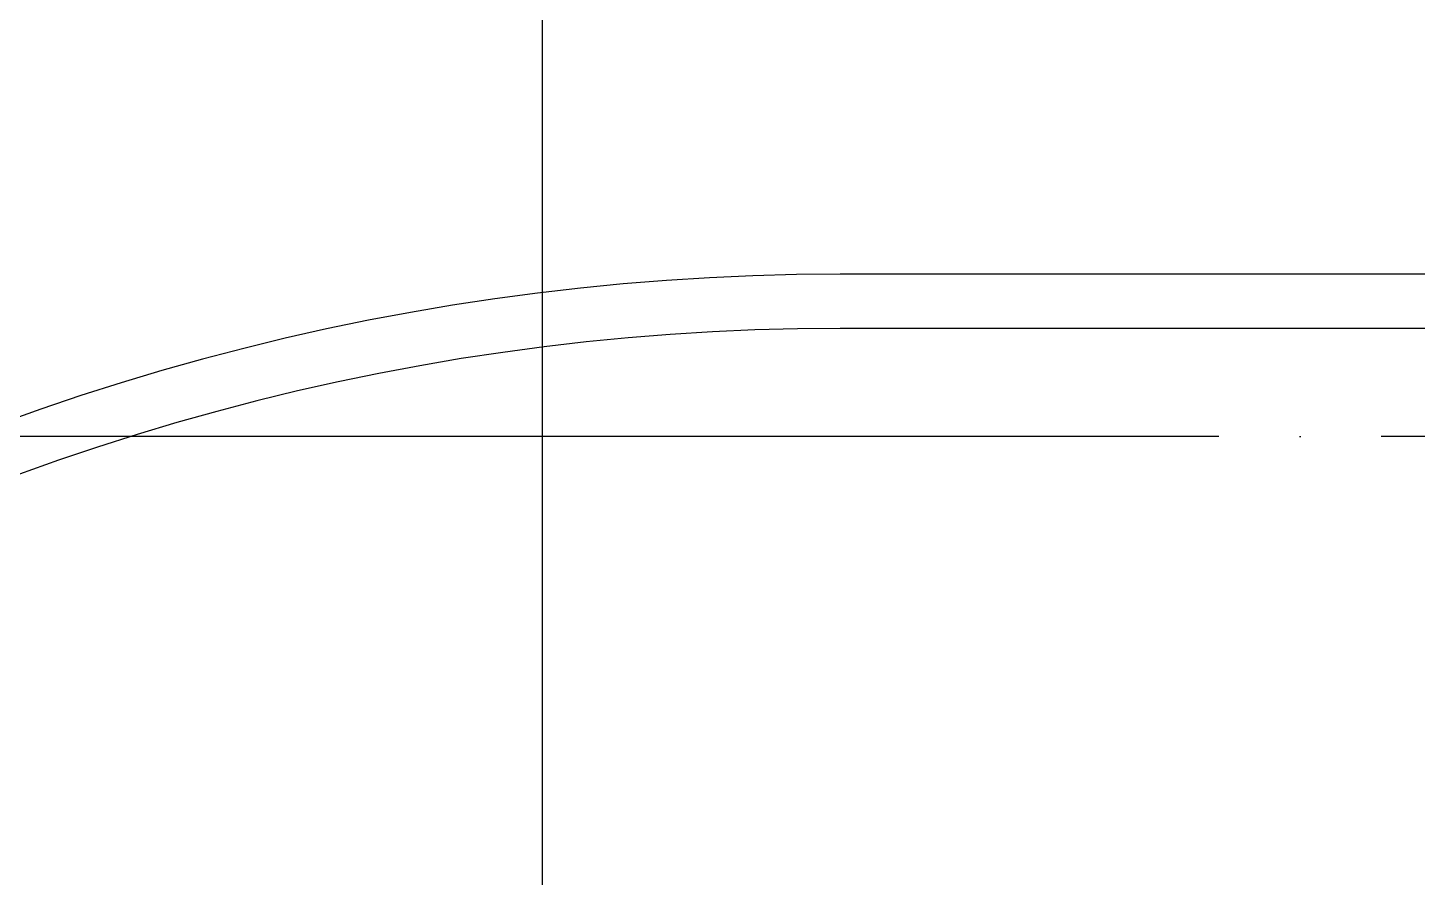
# Model space of a CAD drawing. Header units: millimetres. Extents: x -47382 to 204618, y -51045 to 127155.
# Drawn here: x 25997 to 31133, y 62244 to 65382 of the extents above; entities that cross this region are included whole.
import ezdxf

# ---------------------------------------------------------------- set-up
doc = ezdxf.new("R2010")
doc.units = ezdxf.units.MM
doc.header["$LTSCALE"] = 300
doc.header["$MEASUREMENT"] = 0
doc.linetypes.add('CEN', pattern=[62, 60, -1, 0, -1])
for name, color, linetype in [('A-ST-AXIS-CEN', 252, 'CEN'), ('A-조적해치', 8, 'CONTINUOUS'), ('FIN', 5, 'CONTINUOUS')]:
    doc.layers.add(name, color=color, linetype=linetype)

msp = doc.modelspace()

# ---------------------------------------------------------------- linework, layer by layer
at = {"layer": 'A-ST-AXIS-CEN'}
msp.add_line((27900, 20871.4), (27900, 99371.4), dxfattribs=at)
msp.add_lwpolyline([(142000, 63871.4), (0, 63871.4)], dxfattribs=at)
at = {"layer": 'A-조적해치'}
for p, q in [((35400, 64471.4), (29000, 64471.4)), ((35400, 64271.4), (29000, 64271.4))]:
    msp.add_line(p, q, dxfattribs=at)
for radius in [9000, 8800]:
    msp.add_arc((29000, 55471.4), radius, 90, 154.10353, dxfattribs=at)
at = {"layer": 'FIN'}
msp.add_arc((27700, 55946.4), 10000, 90, 153.25632, dxfattribs=at)

doc.saveas('drawing.dxf')
